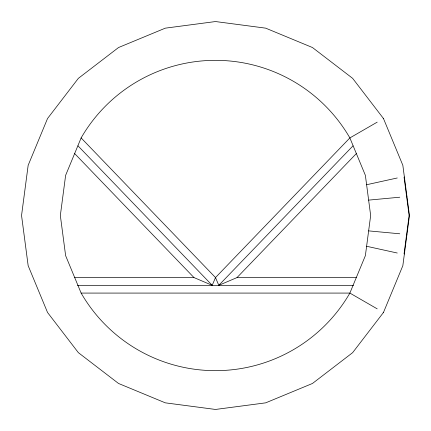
<?xml version="1.0" encoding="UTF-8"?>
<svg xmlns="http://www.w3.org/2000/svg" width="431" height="431" viewBox="0 0 431 431"><rect width="100%" height="100%" fill="white"/><g stroke="black" fill="none" stroke-linecap="round" stroke-linejoin="round"><path stroke-width="0.65" d="M404.386 177.044L404.057 177.087L409.116 215.5L404.057 253.913L404.386 253.956M409.45 215.5L402.84 265.695L383.466 312.475L352.644 352.644L312.475 383.466L265.695 402.84L215.5 409.45L165.305 402.84L118.525 383.466L78.356 352.644L47.534 312.475L28.16 265.695L21.55 215.5L28.16 165.305L47.534 118.525L78.356 78.356L118.525 47.534L165.305 28.16L215.5 21.55L265.695 28.16L312.475 47.534L352.644 78.356L383.466 118.525L402.84 165.305L409.45 215.5L409.116 215.5M377.19 122.151L349.875 137.92A155.16 155.16 0 0 0 81.125 137.92L65.625 175.342L60.34 215.5L65.625 255.658L81.125 293.08A155.16 155.16 0 0 0 349.875 293.08L377.19 308.849M74.649 153.565L193.966 277.564L212.197 285.322L215.5 277.564L349.875 137.92L365.375 175.342L370.66 215.5L365.375 255.658L349.875 293.08L81.125 293.08M81.125 137.92L215.5 277.564L218.803 285.322L352.994 145.861M218.803 285.322L237.034 277.564L356.351 153.565M383.175 118.692L383.466 118.525M366.609 184.732L397.258 177.981M399.79 197.209L368.634 200.119M406.589 196.315L406.918 196.272M74.703 277.564L193.966 277.564M237.034 277.564L356.297 277.564M77.521 285.322L353.479 285.322M368.634 230.881L399.79 233.791M406.589 234.685L406.918 234.728M397.258 253.019L366.609 246.268M383.175 312.308L383.466 312.475M78.006 145.861L212.197 285.322"/></g></svg>
